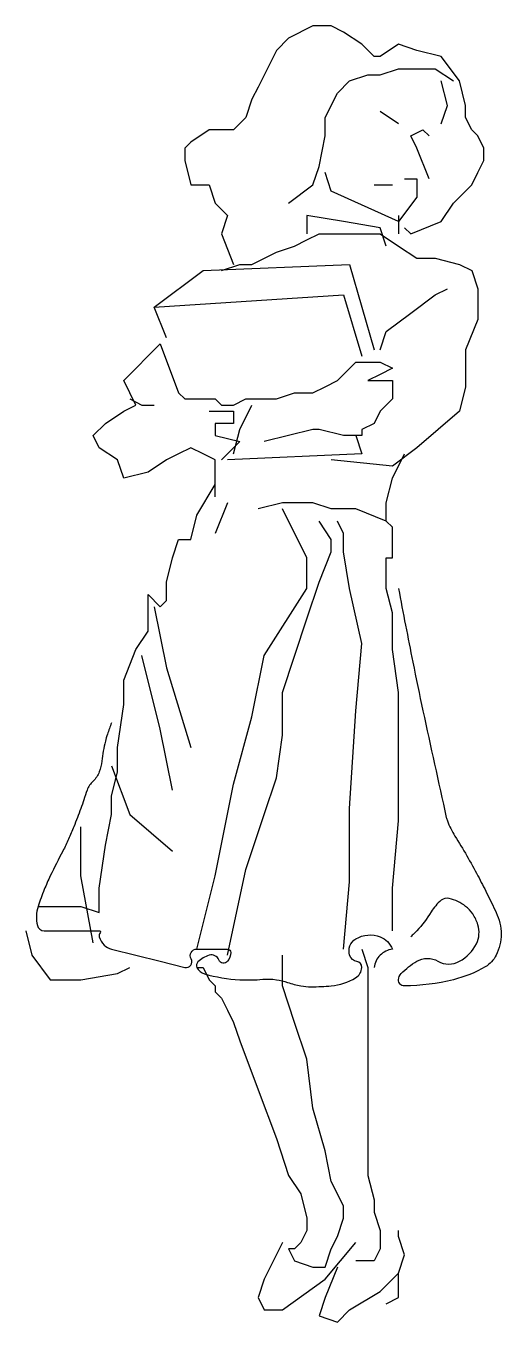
# Model space of a CAD drawing. Extents: x -1.34 to -0.73, y 0.33 to 1.98.
import ezdxf

# ---------------------------------------------------------------- set-up
doc = ezdxf.new("R2010")
doc.units = 0
doc.header["$LTSCALE"] = 24
doc.header["$MEASUREMENT"] = 0
doc.layers.get('0').update_dxf_attribs({"linetype": 'CONTINUOUS'})

msp = doc.modelspace()

# ---------------------------------------------------------------- linework, layer by layer
for points in [[(-0.856, 1.7225), (-0.8482, 1.7147), (-0.8092, 1.7303), (-0.7936, 1.7537), (-0.7702, 1.7772), (-0.7624, 1.7928), (-0.7624, 1.7928), (-0.7546, 1.8084), (-0.7546, 1.824), (-0.7624, 1.8396), (-0.7702, 1.8474), (-0.778, 1.863), (-0.778, 1.8786), (-0.7858, 1.9099), (-0.8092, 1.9411), (-0.8404, 1.9489), (-0.8638, 1.9567), (-0.8872, 1.9411), (-0.895, 1.9411), (-0.9106, 1.9567), (-0.934, 1.9723), (-0.9496, 1.9801), (-0.973, 1.9801), (-1.0042, 1.9645), (-1.0198, 1.9489), (-1.0432, 1.9021), (-1.051, 1.8864), (-1.0588, 1.863), (-1.0744, 1.8474), (-1.1056, 1.8474), (-1.129, 1.8318), (-1.1368, 1.824), (-1.1368, 1.8084), (-1.129, 1.7772), (-1.1056, 1.7772), (-1.0978, 1.7537), (-1.0822, 1.7381), (-1.09, 1.7147), (-1.0744, 1.6757)], [(-1.0042, 1.7537), (-0.973, 1.7772), (-0.9652, 1.8006), (-0.9574, 1.8396), (-0.9574, 1.863), (-0.9418, 1.8942), (-0.9262, 1.9099), (-0.9028, 1.9177), (-0.8872, 1.9177), (-0.8638, 1.9255), (-0.817, 1.9255), (-0.7936, 1.9099)], [(-0.8092, 1.8552), (-0.8014, 1.8786), (-0.8092, 1.9099)], [(-0.8638, 1.8552), (-0.8872, 1.8708)], [(-0.8248, 1.785), (-0.8404, 1.824), (-0.8482, 1.8396), (-0.8326, 1.8474), (-0.8248, 1.8396)], [(-0.856, 1.785), (-0.8404, 1.785), (-0.8404, 1.7615), (-0.8638, 1.7303), (-0.9496, 1.7693), (-0.9574, 1.7928)], [(-0.895, 1.7772), (-0.8716, 1.7772)], [(-0.8794, 1.6991), (-0.8872, 1.7225), (-0.934, 1.7303), (-0.9808, 1.7381), (-0.9808, 1.7147)], [(-0.8638, 1.7381), (-0.8638, 1.7303), (-0.8638, 1.7147)], [(-1.09, 1.6679), (-1.0666, 1.6757), (-1.051, 1.6757), (-1.0198, 1.6913), (-0.9964, 1.6991), (-0.9808, 1.7069), (-0.9652, 1.7147), (-0.9418, 1.7147), (-0.9184, 1.7147), (-0.8872, 1.7147), (-0.8638, 1.6991), (-0.8404, 1.6835), (-0.817, 1.6835), (-0.7858, 1.6757), (-0.7702, 1.6679), (-0.7624, 1.6444), (-0.7624, 1.6054), (-0.778, 1.5664), (-0.778, 1.5195), (-0.7858, 1.4883), (-0.8404, 1.4415), (-0.8716, 1.4181), (-0.9496, 1.4259)], [(-1.1758, 1.621), (-1.1134, 1.6679), (-0.9262, 1.6757), (-0.895, 1.5664)], [(-0.8872, 1.5664), (-0.8794, 1.5898), (-0.8482, 1.6132), (-0.817, 1.6366), (-0.8014, 1.6444)], [(-1.1602, 1.582), (-1.1758, 1.621), (-0.934, 1.6366), (-0.9106, 1.5586)], [(-1.0978, 1.379), (-1.0978, 1.3946), (-1.0978, 1.4025), (-1.0978, 1.4259), (-1.1134, 1.4337), (-1.129, 1.4415), (-1.1446, 1.4337), (-1.1602, 1.4259), (-1.1836, 1.4103), (-1.2148, 1.4025), (-1.2226, 1.4259), (-1.246, 1.4415), (-1.2538, 1.4571), (-1.2382, 1.4727), (-1.2148, 1.4883), (-1.1992, 1.4961), (-1.207, 1.5117), (-1.2148, 1.5274), (-1.168, 1.5742), (-1.1446, 1.5117), (-1.1368, 1.5039), (-1.1056, 1.5039), (-1.0978, 1.5039), (-1.09, 1.4961), (-1.0744, 1.4961), (-1.0588, 1.5039), (-1.0432, 1.5039), (-1.0198, 1.5039), (-0.9964, 1.5117), (-0.973, 1.5117), (-0.9574, 1.5195), (-0.9418, 1.5274), (-0.9184, 1.5508), (-0.9028, 1.5508), (-0.8872, 1.5508), (-0.8716, 1.543), (-0.8872, 1.5352), (-0.9028, 1.5274), (-0.8716, 1.5274), (-0.8716, 1.5039), (-0.8872, 1.4883), (-0.895, 1.4727), (-0.9106, 1.4649), (-0.9106, 1.4571), (-0.934, 1.4571), (-0.9652, 1.4649), (-0.973, 1.4649), (-1.0354, 1.4493)], [(-1.207, 1.5039), (-1.1914, 1.4961), (-1.1758, 1.4961)], [(-1.0744, 1.4337), (-1.0666, 1.4649), (-1.051, 1.4961)], [(-1.1056, 1.4883), (-1.0744, 1.4883), (-1.0744, 1.4727), (-1.0978, 1.4727), (-1.0978, 1.4571), (-1.0666, 1.4493), (-1.09, 1.4259)], [(-0.9184, 1.4571), (-0.9106, 1.4337), (-1.0822, 1.4259)], [(-0.8794, 1.3478), (-0.8794, 1.3712), (-0.8716, 1.4025), (-0.856, 1.4337)], [(-1.3241, 0.856), (-1.2851, 0.856), (-1.2695, 0.856), (-1.246, 0.8482), (-1.246, 0.856), (-1.246, 0.8794), (-1.2382, 0.9341), (-1.2304, 0.9731), (-1.2304, 0.9965), (-1.2226, 1.0278), (-1.2226, 1.059), (-1.2148, 1.1136), (-1.2148, 1.1448), (-1.1992, 1.1839), (-1.1836, 1.2073), (-1.1836, 1.2307), (-1.1836, 1.2541), (-1.168, 1.2385), (-1.1602, 1.2463), (-1.1602, 1.2697), (-1.1524, 1.301), (-1.1446, 1.3244), (-1.129, 1.3244), (-1.1212, 1.3556), (-1.0978, 1.3946), (-1.0978, 1.4025)], [(-1.1212, 0.8014), (-1.0978, 0.895), (-1.0744, 1.0121), (-1.051, 1.098), (-1.0354, 1.1761), (-0.9808, 1.2619), (-0.9808, 1.301), (-1.012, 1.3634)], [(-1.0822, 1.3712), (-1.0978, 1.3322)], [(-0.8716, 0.8248), (-0.8716, 0.8794), (-0.8638, 0.9653), (-0.8638, 1.0356), (-0.8638, 1.0902), (-0.8638, 1.1292), (-0.8716, 1.1839), (-0.8716, 1.2307), (-0.8794, 1.2619), (-0.8794, 1.301), (-0.8716, 1.301), (-0.8716, 1.34), (-0.8794, 1.3478), (-0.9184, 1.3634), (-0.9496, 1.3634), (-0.973, 1.3712), (-1.012, 1.3712), (-1.0432, 1.3634)], [(-1.0822, 0.7936), (-1.0588, 0.9029), (-1.0354, 0.9731), (-1.0198, 1.0199), (-1.012, 1.0746), (-1.012, 1.1292), (-0.9808, 1.2229), (-0.9652, 1.2697), (-0.9496, 1.3088), (-0.9496, 1.3244), (-0.9652, 1.3478)], [(-0.934, 0.8014), (-0.9262, 0.8872), (-0.9262, 0.9809), (-0.9184, 1.1058), (-0.9106, 1.1917), (-0.9262, 1.2619), (-0.934, 1.3088), (-0.934, 1.3322), (-0.9418, 1.3478)], [(-1.1758, 1.2385), (-1.1602, 1.1605), (-1.129, 1.059)], [(-1.1524, 1.0043), (-1.168, 1.0824), (-1.1914, 1.1761)], [(-1.2304, 1.0356), (-1.207, 0.9731), (-1.1524, 0.9263)], [(-1.2538, 0.8092), (-1.2695, 0.895), (-1.2695, 0.9575)], [(-1.3397, 0.8248), (-1.3319, 0.7936), (-1.3085, 0.7623), (-1.2695, 0.7623), (-1.2226, 0.7701), (-1.207, 0.778)], [(-0.9106, 0.8014), (-0.9028, 0.778), (-0.9028, 0.7545), (-0.9028, 0.7233), (-0.9028, 0.6921), (-0.9028, 0.6452), (-0.9028, 0.6062), (-0.9028, 0.575), (-0.9028, 0.5516), (-0.9028, 0.5125), (-0.895, 0.4813), (-0.895, 0.4657), (-0.8872, 0.4423), (-0.8872, 0.4189), (-0.895, 0.4033), (-0.9184, 0.4033)], [(-1.1212, 0.778), (-1.1134, 0.778), (-1.1056, 0.7623), (-1.0978, 0.7545), (-1.0978, 0.7467), (-1.09, 0.7389), (-1.0822, 0.7233), (-1.0744, 0.7077), (-1.0666, 0.6843), (-1.0432, 0.6218), (-1.0198, 0.5594), (-1.0042, 0.5125), (-0.9886, 0.4891), (-0.9808, 0.4579), (-0.9808, 0.4423), (-0.9886, 0.4267), (-0.9964, 0.4189), (-1.0042, 0.4189), (-0.9964, 0.4033), (-0.973, 0.3954), (-0.9574, 0.3954), (-0.9496, 0.4189), (-0.9418, 0.4345), (-0.934, 0.4579), (-0.934, 0.4735), (-0.9496, 0.5047), (-0.9574, 0.5438), (-0.973, 0.5984), (-0.9808, 0.6609), (-0.9964, 0.7077), (-1.012, 0.7545), (-1.012, 0.7858), (-1.012, 0.7936)], [(-0.9418, 0.3954), (-0.9574, 0.3564), (-0.9652, 0.333), (-0.9418, 0.3252), (-0.9262, 0.3408), (-0.8872, 0.3642), (-0.8638, 0.3876), (-0.856, 0.4111), (-0.8638, 0.4345), (-0.8638, 0.4423)], [(-1.012, 0.4267), (-1.0354, 0.3798), (-1.0432, 0.3564), (-1.0354, 0.3408), (-1.012, 0.3408), (-0.9574, 0.3798), (-0.9184, 0.4267)], [(-0.8794, 0.3486), (-0.8638, 0.3564), (-0.8638, 0.3876)]]:
    msp.add_lwpolyline(points)
for points in [[(-0.8638, 1.2619, 0.002791), (-0.8455, 1.1678, 0.004228), (-0.8326, 1.1058, 0.001087), (-0.8027, 0.9696, 0.03367), (-0.8014, 0.9653, 0.052829), (-0.7917, 0.9457, -0.019732), (-0.7624, 0.895, -0.005495), (-0.7508, 0.8725, -0.005135), (-0.739, 0.8482, -0.111165), (-0.7327, 0.8205, -0.114219), (-0.739, 0.7936, -0.15023), (-0.7529, 0.7788, -0.068185), (-0.7936, 0.7623, -0.061858), (-0.8564, 0.7545, -0.42873), (-0.8638, 0.7623, -0.186042), (-0.8603, 0.7703, -0.062095), (-0.8404, 0.7858, -0.270861), (-0.8135, 0.786, 0.26174), (-0.7858, 0.7858, 0.15211), (-0.7643, 0.8081, 0.194085), (-0.7624, 0.8326, 0.071187), (-0.769, 0.8465, 0.083757), (-0.778, 0.856, 0.101273), (-0.7991, 0.8661, 0.238077), (-0.8092, 0.8638, 0.085792), (-0.8221, 0.8488, -0.056251), (-0.8404, 0.8248, -0.0054), (-0.8441, 0.821, -0.004999), (-0.8482, 0.817)], [(-1.2304, 1.0902, 0.011889), (-1.2356, 1.0758, 0.019261), (-1.2382, 1.0668, 0.033276), (-1.2428, 1.0415, -0.060448), (-1.246, 1.0278, -0.117904), (-1.2538, 1.016, 0.11789), (-1.2616, 1.0043, 0.016534), (-1.2657, 0.9921, -0.018219), (-1.2695, 0.9809, -0.005132), (-1.2785, 0.9576, -0.007522), (-1.2851, 0.9419, -0.019686), (-1.2925, 0.9265, 0.009547), (-1.3085, 0.895, 0.01766), (-1.3162, 0.8774, 0.014972), (-1.3241, 0.856, 0.142251), (-1.325, 0.8316, 0.344195), (-1.3163, 0.8248), (-1.2773, 0.8248), (-1.246, 0.8248, -0.658848), (-1.2449, 0.8221, 0.275524), (-1.246, 0.817, 0.117825), (-1.2397, 0.8066, 0.135978), (-1.2304, 0.8014), (-1.1992, 0.7936), (-1.168, 0.7858), (-1.1368, 0.778, 0.658787), (-1.1286, 0.7888, -0.574214), (-1.1212, 0.8014), (-1.09, 0.8014), (-1.0822, 0.8014, -0.414214), (-1.078, 0.7971, -0.180122), (-1.0822, 0.7858, -0.560278), (-1.0931, 0.7875, 0.386739), (-1.1056, 0.7936, 0.124256), (-1.12, 0.785, 0.318881), (-1.1212, 0.778, 0.213831), (-1.1116, 0.7698, 0.056806), (-1.0666, 0.7623, 0.035068), (-1.037, 0.7629, -0.060431), (-1.0198, 0.7623, -0.043011), (-1.0054, 0.7588, 0.036998), (-0.9886, 0.7545, 0.044211), (-0.9752, 0.7533, 0.023247), (-0.9496, 0.7545, 0.112406), (-0.9187, 0.7647, 0.245956), (-0.9106, 0.778, 0.393519), (-0.9168, 0.7855, -0.292735), (-0.9262, 0.7936, -0.343975), (-0.9182, 0.8144, -0.233614), (-0.8872, 0.817, -0.10247), (-0.8779, 0.8109, -0.100012), (-0.8716, 0.8014), (-0.8716, 0.8014, 0.080595), (-0.88, 0.7987, 0.080595), (-0.8872, 0.7936, 0.080628), (-0.8924, 0.7864, 0.080628), (-0.895, 0.778)]]:
    msp.add_lwpolyline(points, format="xyb")

doc.saveas('drawing.dxf')
